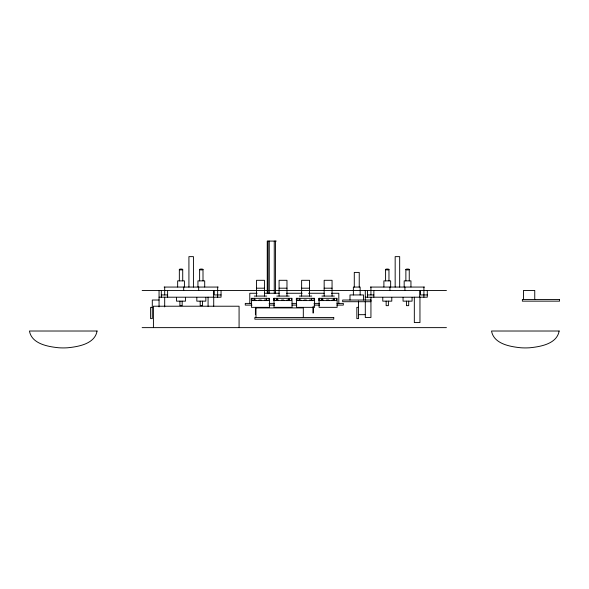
<?xml version="1.0" encoding="UTF-8"?>
<svg xmlns="http://www.w3.org/2000/svg" width="589" height="589" viewBox="0 0 589 589"><rect width="100%" height="100%" fill="white"/><g stroke="black" fill="none" stroke-linecap="round" stroke-linejoin="round"><path stroke-width="0.88" d="M276.263 241.078L267.251 241.078L267.251 293.278M164.125 287.064L218.224 287.064M370.371 287.064L424.47 287.064M256.546 288.19L264.432 288.19M279.083 288.19L286.976 288.19M301.627 288.19L309.512 288.19M324.164 288.19L332.056 288.19M142.148 290.443L446.447 290.443M257.121 293.263L249.78 293.263L249.78 303.401M264.468 293.263L279.171 293.263M286.497 293.263L302.098 293.263M308.503 293.263L324.127 293.263M331.474 293.263L338.815 293.263L338.815 303.401M161.312 294.949L167.622 294.949M221.044 294.949L214.278 294.949L214.278 290.443M367.551 294.949L373.86 294.949M427.283 294.949L420.524 294.949L420.524 290.443M254.286 296.076L266.684 296.076M276.83 296.076L289.228 296.076M299.367 296.076L311.765 296.076M321.911 296.076L334.309 296.076M159.059 297.202L221.044 297.202L221.044 290.443M365.298 297.202L427.283 297.202L427.283 290.443M159.059 300.022L152.293 300.022L152.293 318.62L150.607 318.62L150.607 307.348L152.293 307.348M266.684 300.022L264.432 300.022L264.432 300.589M289.228 300.022L286.976 300.022L286.976 300.589M311.765 300.022L309.512 300.022L309.512 300.589M334.309 300.022L332.056 300.022L332.056 300.589M251.687 303.401L245.274 303.401L245.274 305.095L252.033 305.095M269.055 303.401L274.599 303.401M292.004 303.401L296.591 303.401M313.996 303.401L319.54 303.401M336.908 303.401L343.321 303.401L343.321 305.095L336.908 305.095M269.099 305.095L274.599 305.095M292.004 305.095L296.819 305.095M313.996 305.095L319.628 305.095M358.539 307.348L356.846 307.348L356.846 318.62L358.539 318.62L358.539 301.001M358.539 314.673L365.298 314.673M142.148 327.631L446.447 327.631M534.753 299.462L534.753 290.443L523.488 290.443L523.488 299.462M423.903 287.064L423.903 297.202M419.957 297.202L419.957 322.566L414.325 322.566L414.325 297.202M419.677 290.443L419.677 297.202M412.072 297.578L412.072 301.148L403.053 301.148L403.053 297.578M410.945 286.961L410.945 280.865L404.179 280.865L404.179 286.961M409.252 269.475A1.693 0.434 0 0 1 406.719 269.858A1.693 0.434 0 0 1 406.719 269.099A1.693 0.434 0 0 1 409.252 269.475L409.252 280.865M408.692 301.148L408.692 305.654L406.432 305.654L406.432 301.148M405.873 269.475L405.873 280.865M404.915 287.064L404.915 290.443M399.673 287.064L399.673 256.635L395.167 256.635L395.167 287.064M391.781 297.578L391.781 301.148L382.769 301.148L382.769 297.578M390.654 286.961L390.654 280.865L383.895 280.865L383.895 286.961M389.925 287.064L389.925 290.443M388.968 269.475A1.693 0.434 0 0 1 386.428 269.858A1.693 0.434 0 0 1 386.428 269.099A1.693 0.434 0 0 1 388.968 269.475L388.968 280.865M388.401 301.148L388.401 305.654L386.148 305.654L386.148 301.148M385.589 269.475L385.589 280.865M373.86 290.443L373.86 297.202M370.937 287.064L370.937 294.949M370.937 297.202L370.937 317.493L365.298 317.493L365.298 301.001M367.551 290.443L367.551 297.202M365.298 290.443L365.298 299.853M363.523 300.022L363.523 294.949L349.999 294.949L349.999 300.022M360.144 294.949L360.144 287.064L353.378 287.064L353.378 294.949M359.238 287.064L359.238 272.412L354.283 272.412L354.283 287.064M336.562 298.328L336.562 300.589L318.885 300.589L318.885 298.328L337.122 298.328L337.122 307.348L319.091 307.348L319.091 298.328M334.309 298.328L334.309 300.589M333.978 298.328L333.978 300.589M332.056 296.076L332.056 280.298L324.164 280.298L324.164 296.076M328.853 300.589L328.853 300.022L326.593 300.022L326.593 300.589M323.39 300.589L323.39 300.022L321.138 300.022L321.138 300.589M322.235 298.328L322.235 300.589M321.911 298.328L321.911 300.589M319.658 298.328L319.658 300.589M314.018 298.328L314.018 300.589L296.348 300.589L296.348 298.328L314.585 298.328L314.585 307.348L296.554 307.348L296.554 298.328M313.4 306.788L313.4 312.98L312.95 312.98L312.95 306.788M311.765 298.328L311.765 300.589M311.441 298.328L311.441 300.589M309.512 296.076L309.512 280.298L301.627 280.298L301.627 296.076M306.309 300.589L306.309 300.022L304.057 300.022L304.057 300.589M303.313 317.493L303.313 307.914L255.412 307.914L255.412 314.673M300.854 300.589L300.854 300.022L298.601 300.022L298.601 300.589M299.698 298.328L299.698 300.589M299.367 298.328L299.367 300.589M297.114 298.328L297.114 300.589M291.481 298.328L291.481 300.589L273.804 300.589L273.804 298.328L292.041 298.328L292.041 307.348L274.01 307.348L274.01 298.328M289.228 298.328L289.228 300.589M288.897 298.328L288.897 300.589M286.976 296.076L286.976 280.298L279.083 280.298L279.083 296.076M283.773 300.589L283.773 300.022L281.513 300.022L281.513 300.589M278.317 300.589L278.317 300.022L276.057 300.022L276.057 300.589M277.154 298.328L277.154 300.589M276.83 298.328L276.83 300.589M275.475 241.078L275.475 293.278M274.577 298.328L274.577 300.589M274.253 241.078L274.253 293.278M269.261 241.078L269.261 293.278M268.937 298.328L268.937 300.589L251.267 300.589L251.267 298.328L269.504 298.328L269.504 307.348L251.474 307.348L251.474 298.328M268.039 241.078L268.039 293.278M266.684 298.328L266.684 300.589M266.361 298.328L266.361 300.589M264.432 296.076L264.432 280.298L256.546 280.298L256.546 296.076M261.229 300.589L261.229 300.022L258.976 300.022L258.976 300.589M255.979 307.914L255.979 317.493M255.773 300.589L255.773 300.022L253.52 300.022L253.52 300.589M254.617 298.328L254.617 300.589M254.286 298.328L254.286 300.589M252.033 298.328L252.033 300.589M239.075 327.631L239.075 306.221L153.42 306.221L153.42 327.631M217.658 287.064L217.658 297.202M213.719 297.202L213.719 306.258M213.432 290.443L213.432 297.202M208.079 297.202L208.079 306.258M205.826 297.578L205.826 301.148L196.814 301.148L196.814 297.578M204.7 286.961L204.7 280.865L197.941 280.865L197.941 286.961M203.006 269.475A1.693 0.434 0 0 1 200.474 269.858A1.693 0.434 0 0 1 200.474 269.099A1.693 0.434 0 0 1 203.006 269.475L203.006 280.865M202.447 301.148L202.447 305.654L200.194 305.654L200.194 301.148M199.627 269.475L199.627 280.865M198.67 287.064L198.67 290.443M193.428 287.064L193.428 256.635L188.922 256.635L188.922 287.064M185.542 297.578L185.542 301.148L176.523 301.148L176.523 297.578M184.416 286.961L184.416 280.865L177.65 280.865L177.65 286.961M183.68 287.064L183.68 290.443M182.723 269.475A1.693 0.434 0 0 1 180.19 269.858A1.693 0.434 0 0 1 180.19 269.099A1.693 0.434 0 0 1 182.723 269.475L182.723 280.865M182.163 301.148L182.163 305.654L179.903 305.654L179.903 301.148M179.343 269.475L179.343 280.865M167.622 290.443L167.622 297.202M164.692 287.064L164.692 294.949M164.692 297.202L164.692 306.906M161.312 290.443L161.312 297.202M159.059 290.443L159.059 306.906M97.067 331.018C94.844 343.902 78.536 346.678 67.676 347.775A67.352 67.352 0 0 1 58.848 347.775C47.981 346.678 31.673 343.902 29.45 331.018L97.067 331.018M559.145 331.018C556.922 343.902 540.614 346.678 529.747 347.775A67.352 67.352 0 0 1 520.919 347.775C510.059 346.678 493.751 343.902 491.528 331.018L559.145 331.018M559.55 299.462L522.362 299.462L522.362 301.148L559.55 301.148L559.55 299.462M370.849 300.022L342.673 300.022L342.673 301.715L370.849 301.715L370.849 300.022M333.742 317.493L254.853 317.493L254.853 319.179L333.742 319.179L333.742 317.493"/></g></svg>
